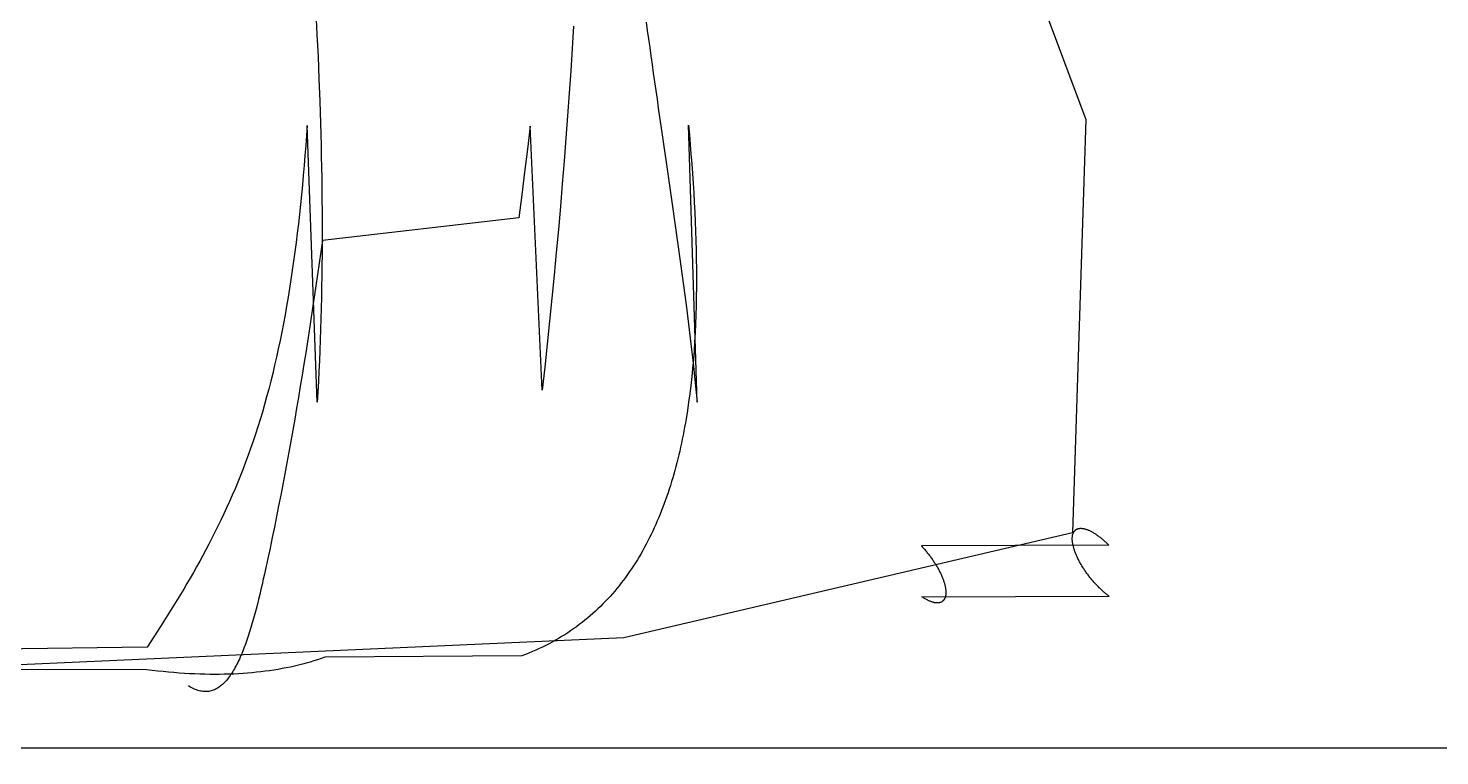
# Model space of a CAD drawing. Extents: x -74236 to 286982, y -14633 to 132816.
# Drawn here: x 118852 to 119143.9, y 114507.8 to 114658.1 of the extents above; entities that cross this region are included whole.
import ezdxf

# ---------------------------------------------------------------- set-up
doc = ezdxf.new("R2010")
doc.units = 0
doc.header["$LTSCALE"] = 10
doc.header["$MEASUREMENT"] = 0
doc.layers.add('1活动家具', color=4, linetype='Continuous')

# ---------------------------------------------------------------- blocks, each defined once
blk = doc.blocks.new('fdgfsz')
at = {"layer": '1活动家具', "color": 8}
for p, q in [((143424.55, 98761.84), (143487.88, 98592.3)), ((143328.67, 98614.45), (143328.91, 98609.87)), ((143381.95, 98611.6), (143381.81, 98609.31)), ((143328.91, 98609.87), (143329.13, 98605.29)), ((143381.81, 98609.31), (143381.67, 98607.01)), ((143381.67, 98607.01), (143381.37, 98602.39)), ((143329.13, 98605.29), (143329.32, 98600.7)), ((143329.32, 98600.7), (143329.49, 98596.12)), ((143381.37, 98602.39), (143381.05, 98597.75)), ((143381.05, 98597.75), (143380.72, 98593.09)), ((143329.49, 98596.12), (143329.57, 98593.84)), ((143326.87, 98591.1), (143326.73, 98589.01)), ((143328.98, 98533.93), (143326.87, 98591.1)), ((143329.57, 98593.84), (143329.64, 98591.55)), ((143329.64, 98591.55), (143329.7, 98589.27)), ((143380.72, 98593.09), (143380.37, 98588.42)), ((143487.88, 98592.3), (143485.13, 98507)), ((143326.73, 98589.01), (143326.58, 98586.93)), ((143329.7, 98589.27), (143329.76, 98586.99)), ((143372.98, 98590.92), (143372.42, 98586.18)), ((143375.5, 98536.39), (143372.98, 98590.92)), ((143380.37, 98588.42), (143380.01, 98583.73)), ((143326.58, 98586.93), (143326.43, 98584.87)), ((143329.76, 98586.99), (143329.81, 98584.71)), ((143372.42, 98586.18), (143371.84, 98581.45)), ((143326.26, 98582.81), (143326.09, 98580.77)), ((143326.43, 98584.87), (143326.26, 98582.81)), ((143329.81, 98584.71), (143329.85, 98582.43)), ((143329.85, 98582.43), (143329.89, 98580.16)), ((143380.01, 98583.73), (143379.63, 98579.03)), ((143326.09, 98580.77), (143325.9, 98578.74)), ((143329.89, 98580.16), (143329.92, 98577.9)), ((143371.84, 98581.45), (143371.24, 98576.73)), ((143325.71, 98576.73), (143325.5, 98574.73)), ((143325.9, 98578.74), (143325.71, 98576.73)), ((143329.92, 98577.9), (143329.95, 98575.63)), ((143371.24, 98576.73), (143370.63, 98572.02)), ((143379.63, 98579.03), (143379.23, 98574.31)), ((143325.5, 98574.73), (143325.29, 98572.74)), ((143329.95, 98575.63), (143329.96, 98573.38)), ((143379.23, 98574.31), (143378.83, 98569.59)), ((143325.07, 98570.77), (143324.84, 98568.82)), ((143325.29, 98572.74), (143325.07, 98570.77)), ((143329.96, 98573.38), (143329.97, 98571.12)), ((143329.97, 98571.12), (143329.97, 98568.88)), ((143370.63, 98572.02), (143330.03, 98567.32)), ((143324.84, 98568.82), (143324.6, 98566.88)), ((143329.97, 98568.88), (143329.97, 98566.63)), ((143378.83, 98569.59), (143378.4, 98564.86)), ((143324.35, 98564.95), (143324.09, 98563.04)), ((143324.6, 98566.88), (143324.35, 98564.95)), ((143330.03, 98567.32), (143329.38, 98562.64)), ((143329.97, 98566.63), (143329.96, 98564.4)), ((143378.4, 98564.86), (143377.96, 98560.12)), ((143324.09, 98563.04), (143323.82, 98561.15)), ((143329.38, 98562.64), (143328.71, 98557.97)), ((143329.94, 98562.17), (143329.91, 98559.95)), ((143329.96, 98564.4), (143329.94, 98562.17)), ((143323.53, 98559.28), (143323.24, 98557.42)), ((143323.82, 98561.15), (143323.53, 98559.28)), ((143329.91, 98559.95), (143329.88, 98557.73)), ((143377.96, 98560.12), (143377.5, 98555.38)), ((143323.24, 98557.42), (143322.94, 98555.58)), ((143328.71, 98557.97), (143328.02, 98553.32)), ((143329.88, 98557.73), (143329.84, 98555.52)), ((143322.63, 98553.76), (143322.31, 98551.95)), ((143322.94, 98555.58), (143322.63, 98553.76)), ((143328.02, 98553.32), (143327.67, 98551)), ((143329.79, 98553.32), (143329.73, 98551.13)), ((143329.84, 98555.52), (143329.79, 98553.32)), ((143377.5, 98555.38), (143377.02, 98550.63)), ((143322.31, 98551.95), (143321.98, 98550.17)), ((143327.67, 98551), (143327.32, 98548.68)), ((143329.73, 98551.13), (143329.67, 98548.95)), ((143377.02, 98550.63), (143376.53, 98545.88)), ((143321.64, 98548.4), (143321.29, 98546.65)), ((143321.98, 98550.17), (143321.64, 98548.4)), ((143327.32, 98548.68), (143326.96, 98546.37)), ((143329.67, 98548.95), (143329.59, 98546.77)), ((143320.92, 98544.92), (143320.55, 98543.22)), ((143321.29, 98546.65), (143320.92, 98544.92)), ((143326.96, 98546.37), (143326.6, 98544.07)), ((143329.51, 98544.61), (143329.42, 98542.45)), ((143329.59, 98546.77), (143329.51, 98544.61)), ((143376.53, 98545.88), (143376.02, 98541.14)), ((143320.16, 98541.53), (143319.77, 98539.86)), ((143320.55, 98543.22), (143320.16, 98541.53)), ((143326.23, 98541.77), (143325.85, 98539.48)), ((143326.6, 98544.07), (143326.23, 98541.77)), ((143329.42, 98542.45), (143329.32, 98540.31)), ((143319.77, 98539.86), (143319.36, 98538.22)), ((143325.85, 98539.48), (143325.47, 98537.19)), ((143329.32, 98540.31), (143329.22, 98538.17)), ((143376.02, 98541.14), (143375.5, 98536.39)), ((143318.94, 98536.59), (143318.51, 98534.99)), ((143319.36, 98538.22), (143318.94, 98536.59)), ((143325.47, 98537.19), (143325.09, 98534.91)), ((143329.1, 98536.05), (143328.98, 98533.93)), ((143329.22, 98538.17), (143329.1, 98536.05)), ((143318.07, 98533.41), (143317.62, 98531.85)), ((143318.51, 98534.99), (143318.07, 98533.41)), ((143325.09, 98534.91), (143324.7, 98532.64)), ((143317.16, 98530.31), (143316.68, 98528.8)), ((143317.62, 98531.85), (143317.16, 98530.31)), ((143324.31, 98530.37), (143323.91, 98528.11)), ((143324.7, 98532.64), (143324.31, 98530.37)), ((143316.2, 98527.3), (143315.71, 98525.83)), ((143316.68, 98528.8), (143316.2, 98527.3)), ((143323.91, 98528.11), (143323.51, 98525.86)), ((143315.2, 98524.37), (143314.69, 98522.94)), ((143315.71, 98525.83), (143315.2, 98524.37)), ((143323.51, 98525.86), (143323.1, 98523.61)), ((143314.16, 98521.52), (143313.63, 98520.12)), ((143314.69, 98522.94), (143314.16, 98521.52)), ((143322.69, 98521.37), (143322.27, 98519.14)), ((143323.1, 98523.61), (143322.69, 98521.37)), ((143313.09, 98518.74), (143312.53, 98517.38)), ((143313.63, 98520.12), (143313.09, 98518.74)), ((143322.27, 98519.14), (143321.85, 98516.92)), ((143311.97, 98516.04), (143311.41, 98514.71)), ((143312.53, 98517.38), (143311.97, 98516.04)), ((143321.85, 98516.92), (143321.42, 98514.7)), ((143310.83, 98513.39), (143310.24, 98512.1)), ((143311.41, 98514.71), (143310.83, 98513.39)), ((143320.99, 98512.5), (143320.55, 98510.3)), ((143321.42, 98514.7), (143320.99, 98512.5)), ((143309.05, 98509.55), (143308.45, 98508.29)), ((143309.65, 98510.81), (143309.05, 98509.55)), ((143310.24, 98512.1), (143309.65, 98510.81)), ((143320.55, 98510.3), (143320.11, 98508.11)), ((143307.83, 98507.05), (143307.21, 98505.83)), ((143308.45, 98508.29), (143307.83, 98507.05)), ((143320.11, 98508.11), (143319.66, 98505.93)), ((143392.35, 98485.28), (143485.13, 98507)), ((143485.13, 98506.39), (143485.15, 98506.48)), ((143485.15, 98506.48), (143485.18, 98506.58)), ((143485.18, 98506.58), (143485.21, 98506.67)), ((143485.21, 98506.67), (143485.24, 98506.76)), ((143485.24, 98506.76), (143485.27, 98506.85)), ((143485.27, 98506.85), (143485.31, 98506.93)), ((143485.31, 98506.93), (143485.34, 98507.01)), ((143485.34, 98507.01), (143485.39, 98507.09)), ((143485.39, 98507.09), (143485.43, 98507.16)), ((143485.43, 98507.16), (143485.48, 98507.23)), ((143485.48, 98507.23), (143485.53, 98507.29)), ((143485.53, 98507.29), (143485.59, 98507.35)), ((143485.59, 98507.35), (143485.64, 98507.41)), ((143485.64, 98507.41), (143485.7, 98507.47)), ((143485.7, 98507.47), (143485.77, 98507.52)), ((143485.77, 98507.52), (143485.83, 98507.57)), ((143485.83, 98507.57), (143485.9, 98507.61)), ((143485.9, 98507.61), (143485.97, 98507.65)), ((143485.97, 98507.65), (143486.05, 98507.69)), ((143486.05, 98507.69), (143486.12, 98507.72)), ((143486.12, 98507.72), (143486.2, 98507.75)), ((143486.2, 98507.75), (143486.28, 98507.78)), ((143486.28, 98507.78), (143486.37, 98507.8)), ((143486.37, 98507.8), (143486.45, 98507.81)), ((143486.45, 98507.81), (143486.54, 98507.83)), ((143486.54, 98507.83), (143486.63, 98507.84)), ((143486.63, 98507.84), (143486.73, 98507.85)), ((143486.73, 98507.85), (143486.82, 98507.85)), ((143486.82, 98507.85), (143486.92, 98507.85)), ((143486.92, 98507.85), (143487.02, 98507.84)), ((143487.02, 98507.84), (143487.13, 98507.83)), ((143487.13, 98507.83), (143487.23, 98507.82)), ((143487.23, 98507.82), (143487.34, 98507.8)), ((143487.34, 98507.8), (143487.45, 98507.78)), ((143487.45, 98507.78), (143487.56, 98507.76)), ((143487.56, 98507.76), (143487.67, 98507.73)), ((143487.67, 98507.73), (143487.79, 98507.7)), ((143487.79, 98507.7), (143487.9, 98507.67)), ((143487.9, 98507.67), (143488.02, 98507.63)), ((143488.02, 98507.63), (143488.14, 98507.59)), ((143488.14, 98507.59), (143488.27, 98507.54)), ((143488.27, 98507.54), (143488.39, 98507.49)), ((143488.39, 98507.49), (143488.51, 98507.44)), ((143488.51, 98507.44), (143488.64, 98507.38)), ((143488.64, 98507.38), (143488.77, 98507.32)), ((143488.77, 98507.32), (143488.9, 98507.26)), ((143488.9, 98507.26), (143489.03, 98507.19)), ((143489.03, 98507.19), (143489.16, 98507.12)), ((143489.16, 98507.12), (143489.29, 98507.04)), ((143489.29, 98507.04), (143489.42, 98506.96)), ((143489.42, 98506.96), (143489.56, 98506.88)), ((143489.56, 98506.88), (143489.7, 98506.8)), ((143489.7, 98506.8), (143489.83, 98506.71)), ((143489.83, 98506.71), (143489.97, 98506.62)), ((143489.97, 98506.62), (143490.11, 98506.53)), ((143490.11, 98506.53), (143490.25, 98506.43)), ((143490.25, 98506.43), (143490.38, 98506.33)), ((143306.58, 98504.61), (143305.95, 98503.41)), ((143307.21, 98505.83), (143306.58, 98504.61)), ((143319.21, 98503.75), (143318.75, 98501.59)), ((143319.66, 98505.93), (143319.21, 98503.75)), ((143492.64, 98504.34), (143453.89, 98504.2)), ((143453.89, 98504.2), (143454.03, 98504.05)), ((143454.03, 98504.05), (143454.17, 98503.9)), ((143454.17, 98503.9), (143454.3, 98503.75)), ((143454.3, 98503.75), (143454.44, 98503.6)), ((143454.44, 98503.6), (143454.58, 98503.45)), ((143485.07, 98505.85), (143485.08, 98505.96)), ((143485.07, 98505.73), (143485.07, 98505.85)), ((143485.07, 98505.61), (143485.07, 98505.73)), ((143485.08, 98505.49), (143485.07, 98505.61)), ((143485.08, 98505.96), (143485.09, 98506.07)), ((143485.08, 98505.37), (143485.08, 98505.49)), ((143485.09, 98505.24), (143485.08, 98505.37)), ((143485.09, 98506.07), (143485.1, 98506.18)), ((143485.11, 98505.11), (143485.09, 98505.24)), ((143485.1, 98506.18), (143485.12, 98506.28)), ((143485.12, 98504.98), (143485.11, 98505.11)), ((143485.12, 98506.28), (143485.13, 98506.39)), ((143485.14, 98504.84), (143485.12, 98504.98)), ((143485.17, 98504.71), (143485.14, 98504.84)), ((143485.19, 98504.57), (143485.17, 98504.71)), ((143485.22, 98504.43), (143485.19, 98504.57)), ((143485.25, 98504.28), (143485.22, 98504.43)), ((143485.29, 98504.14), (143485.25, 98504.28)), ((143485.33, 98503.99), (143485.29, 98504.14)), ((143485.37, 98503.84), (143485.33, 98503.99)), ((143485.41, 98503.69), (143485.37, 98503.84)), ((143485.46, 98503.54), (143485.41, 98503.69)), ((143485.51, 98503.38), (143485.46, 98503.54)), ((143490.38, 98506.33), (143490.52, 98506.22)), ((143490.52, 98506.22), (143490.66, 98506.12)), ((143490.66, 98506.12), (143490.81, 98506.01)), ((143490.81, 98506.01), (143490.95, 98505.9)), ((143490.95, 98505.9), (143491.09, 98505.78)), ((143491.09, 98505.78), (143491.23, 98505.66)), ((143491.23, 98505.66), (143491.37, 98505.54)), ((143491.37, 98505.54), (143491.51, 98505.42)), ((143491.51, 98505.42), (143491.65, 98505.29)), ((143491.65, 98505.29), (143491.79, 98505.16)), ((143491.79, 98505.16), (143491.94, 98505.03)), ((143491.94, 98505.03), (143492.08, 98504.9)), ((143492.08, 98504.9), (143492.22, 98504.76)), ((143492.22, 98504.76), (143492.36, 98504.63)), ((143492.36, 98504.63), (143492.5, 98504.49)), ((143492.5, 98504.49), (143492.64, 98504.34)), ((143304.67, 98501.04), (143304.02, 98499.87)), ((143305.31, 98502.22), (143304.67, 98501.04)), ((143305.95, 98503.41), (143305.31, 98502.22)), ((143318.75, 98501.59), (143318.29, 98499.44)), ((143454.58, 98503.45), (143454.71, 98503.29)), ((143454.71, 98503.29), (143454.84, 98503.14)), ((143454.84, 98503.14), (143454.97, 98502.98)), ((143454.97, 98502.98), (143455.1, 98502.82)), ((143455.1, 98502.82), (143455.23, 98502.66)), ((143455.23, 98502.66), (143455.36, 98502.49)), ((143455.36, 98502.49), (143455.49, 98502.33)), ((143455.49, 98502.33), (143455.61, 98502.17)), ((143455.61, 98502.17), (143455.74, 98502)), ((143455.74, 98502), (143455.86, 98501.83)), ((143455.86, 98501.83), (143455.98, 98501.67)), ((143455.98, 98501.67), (143456.1, 98501.5)), ((143456.1, 98501.5), (143456.21, 98501.33)), ((143456.21, 98501.33), (143456.33, 98501.16)), ((143456.33, 98501.16), (143456.44, 98500.99)), ((143456.44, 98500.99), (143456.55, 98500.82)), ((143456.55, 98500.82), (143456.66, 98500.65)), ((143456.66, 98500.65), (143456.77, 98500.48)), ((143485.56, 98503.23), (143485.51, 98503.38)), ((143485.62, 98503.07), (143485.56, 98503.23)), ((143485.68, 98502.91), (143485.62, 98503.07)), ((143485.74, 98502.75), (143485.68, 98502.91)), ((143485.8, 98502.59), (143485.74, 98502.75)), ((143485.87, 98502.43), (143485.8, 98502.59)), ((143485.94, 98502.26), (143485.87, 98502.43)), ((143486.01, 98502.1), (143485.94, 98502.26)), ((143486.09, 98501.93), (143486.01, 98502.1)), ((143486.17, 98501.76), (143486.09, 98501.93)), ((143486.25, 98501.6), (143486.17, 98501.76)), ((143486.33, 98501.43), (143486.25, 98501.6)), ((143486.42, 98501.26), (143486.33, 98501.43)), ((143486.5, 98501.09), (143486.42, 98501.26)), ((143486.59, 98500.92), (143486.5, 98501.09)), ((143486.69, 98500.75), (143486.59, 98500.92)), ((143486.78, 98500.58), (143486.69, 98500.75)), ((143486.88, 98500.41), (143486.78, 98500.58)), ((143303.36, 98498.71), (143302.7, 98497.57)), ((143304.02, 98499.87), (143303.36, 98498.71)), ((143318.05, 98498.38), (143317.82, 98497.32)), ((143318.29, 98499.44), (143318.05, 98498.38)), ((143456.77, 98500.48), (143456.87, 98500.31)), ((143456.87, 98500.31), (143456.98, 98500.14)), ((143456.98, 98500.14), (143457.08, 98499.97)), ((143457.08, 98499.97), (143457.18, 98499.8)), ((143457.18, 98499.8), (143457.27, 98499.63)), ((143457.27, 98499.63), (143457.37, 98499.46)), ((143457.37, 98499.46), (143457.46, 98499.29)), ((143457.46, 98499.29), (143457.55, 98499.12)), ((143457.55, 98499.12), (143457.64, 98498.95)), ((143457.64, 98498.95), (143457.72, 98498.78)), ((143457.72, 98498.78), (143457.8, 98498.61)), ((143457.8, 98498.61), (143457.88, 98498.44)), ((143457.88, 98498.44), (143457.96, 98498.28)), ((143457.96, 98498.28), (143458.03, 98498.11)), ((143458.03, 98498.11), (143458.1, 98497.95)), ((143458.1, 98497.95), (143458.17, 98497.78)), ((143458.17, 98497.78), (143458.24, 98497.62)), ((143486.98, 98500.24), (143486.88, 98500.41)), ((143487.08, 98500.07), (143486.98, 98500.24)), ((143487.19, 98499.89), (143487.08, 98500.07)), ((143487.29, 98499.72), (143487.19, 98499.89)), ((143487.4, 98499.55), (143487.29, 98499.72)), ((143487.51, 98499.38), (143487.4, 98499.55)), ((143487.62, 98499.21), (143487.51, 98499.38)), ((143487.74, 98499.04), (143487.62, 98499.21)), ((143487.85, 98498.87), (143487.74, 98499.04)), ((143487.97, 98498.71), (143487.85, 98498.87)), ((143488.09, 98498.54), (143487.97, 98498.71)), ((143488.21, 98498.37), (143488.09, 98498.54)), ((143488.33, 98498.21), (143488.21, 98498.37)), ((143488.46, 98498.04), (143488.33, 98498.21)), ((143488.58, 98497.88), (143488.46, 98498.04)), ((143488.71, 98497.71), (143488.58, 98497.88)), ((143488.84, 98497.55), (143488.71, 98497.71)), ((143301.37, 98495.3), (143300.7, 98494.17)), ((143302.04, 98496.43), (143301.37, 98495.3)), ((143302.7, 98497.57), (143302.04, 98496.43)), ((143317.33, 98495.23), (143317.09, 98494.19)), ((143317.58, 98496.27), (143317.33, 98495.23)), ((143317.82, 98497.32), (143317.58, 98496.27)), ((143458.24, 98497.62), (143458.3, 98497.46)), ((143458.3, 98497.46), (143458.36, 98497.3)), ((143458.36, 98497.3), (143458.42, 98497.14)), ((143458.42, 98497.14), (143458.47, 98496.98)), ((143458.47, 98496.98), (143458.52, 98496.83)), ((143458.52, 98496.83), (143458.57, 98496.68)), ((143458.57, 98496.68), (143458.62, 98496.52)), ((143458.62, 98496.52), (143458.66, 98496.37)), ((143458.66, 98496.37), (143458.7, 98496.23)), ((143458.7, 98496.23), (143458.74, 98496.08)), ((143458.74, 98496.08), (143458.77, 98495.94)), ((143458.77, 98495.94), (143458.8, 98495.79)), ((143458.8, 98495.79), (143458.83, 98495.65)), ((143458.83, 98495.65), (143458.85, 98495.52)), ((143458.85, 98495.52), (143458.87, 98495.38)), ((143458.87, 98495.38), (143458.89, 98495.25)), ((143458.89, 98495.25), (143458.91, 98495.12)), ((143458.91, 98495.12), (143458.92, 98494.99)), ((143458.92, 98494.99), (143458.93, 98494.86)), ((143458.93, 98494.86), (143458.93, 98494.74)), ((143458.93, 98494.74), (143458.94, 98494.62)), ((143488.97, 98497.39), (143488.84, 98497.55)), ((143489.1, 98497.23), (143488.97, 98497.39)), ((143489.23, 98497.07), (143489.1, 98497.23)), ((143489.37, 98496.92), (143489.23, 98497.07)), ((143489.5, 98496.76), (143489.37, 98496.92)), ((143489.64, 98496.61), (143489.5, 98496.76)), ((143489.77, 98496.46), (143489.64, 98496.61)), ((143489.91, 98496.31), (143489.77, 98496.46)), ((143490.05, 98496.16), (143489.91, 98496.31)), ((143490.19, 98496.02), (143490.05, 98496.16)), ((143490.32, 98495.87), (143490.19, 98496.02)), ((143490.46, 98495.73), (143490.32, 98495.87)), ((143490.6, 98495.59), (143490.46, 98495.73)), ((143490.74, 98495.46), (143490.6, 98495.59)), ((143490.89, 98495.32), (143490.74, 98495.46)), ((143491.03, 98495.19), (143490.89, 98495.32)), ((143491.17, 98495.06), (143491.03, 98495.19)), ((143491.31, 98494.93), (143491.17, 98495.06)), ((143491.45, 98494.81), (143491.31, 98494.93)), ((143491.59, 98494.69), (143491.45, 98494.81)), ((143299.34, 98491.95), (143298.65, 98490.85)), ((143300.02, 98493.06), (143299.34, 98491.95)), ((143300.7, 98494.17), (143300.02, 98493.06)), ((143316.59, 98492.17), (143316.33, 98491.18)), ((143316.84, 98493.18), (143316.59, 98492.17)), ((143317.09, 98494.19), (143316.84, 98493.18)), ((143453.97, 98493.72), (143492.72, 98493.81)), ((143454.11, 98493.62), (143453.97, 98493.72)), ((143454.25, 98493.53), (143454.11, 98493.62)), ((143454.38, 98493.45), (143454.25, 98493.53)), ((143454.52, 98493.37), (143454.38, 98493.45)), ((143454.65, 98493.29), (143454.52, 98493.37)), ((143454.78, 98493.21), (143454.65, 98493.29)), ((143454.92, 98493.14), (143454.78, 98493.21)), ((143455.05, 98493.07), (143454.92, 98493.14)), ((143455.18, 98493), (143455.05, 98493.07)), ((143455.31, 98492.94), (143455.18, 98493)), ((143455.43, 98492.88), (143455.31, 98492.94)), ((143455.56, 98492.83), (143455.43, 98492.88)), ((143455.68, 98492.77), (143455.56, 98492.83)), ((143455.8, 98492.73), (143455.68, 98492.77)), ((143455.93, 98492.68), (143455.8, 98492.73)), ((143456.04, 98492.64), (143455.93, 98492.68)), ((143456.16, 98492.6), (143456.04, 98492.64)), ((143456.28, 98492.57), (143456.16, 98492.6)), ((143456.39, 98492.54), (143456.28, 98492.57)), ((143456.5, 98492.52), (143456.39, 98492.54)), ((143456.61, 98492.49), (143456.5, 98492.52)), ((143456.72, 98492.48), (143456.61, 98492.49)), ((143456.83, 98492.46), (143456.72, 98492.48)), ((143456.93, 98492.45), (143456.83, 98492.46)), ((143457.04, 98492.44), (143456.93, 98492.45)), ((143457.13, 98492.44), (143457.04, 98492.44)), ((143457.23, 98492.44), (143457.13, 98492.44)), ((143457.33, 98492.45), (143457.23, 98492.44)), ((143457.42, 98492.46), (143457.33, 98492.45)), ((143457.51, 98492.47), (143457.42, 98492.46)), ((143457.6, 98492.48), (143457.51, 98492.47)), ((143457.68, 98492.5), (143457.6, 98492.48)), ((143457.77, 98492.53), (143457.68, 98492.5)), ((143457.85, 98492.55), (143457.77, 98492.53)), ((143457.93, 98492.58), (143457.85, 98492.55)), ((143458, 98492.62), (143457.93, 98492.58)), ((143458.07, 98492.66), (143458, 98492.62)), ((143458.14, 98492.7), (143458.07, 98492.66)), ((143458.21, 98492.75), (143458.14, 98492.7)), ((143458.27, 98492.8), (143458.21, 98492.75)), ((143458.34, 98492.85), (143458.27, 98492.8)), ((143458.39, 98492.91), (143458.34, 98492.85)), ((143458.45, 98492.97), (143458.39, 98492.91)), ((143458.5, 98493.03), (143458.45, 98492.97)), ((143458.55, 98493.1), (143458.5, 98493.03)), ((143458.6, 98493.17), (143458.55, 98493.1)), ((143458.64, 98493.24), (143458.6, 98493.17)), ((143458.68, 98493.32), (143458.64, 98493.24)), ((143458.72, 98493.4), (143458.68, 98493.32)), ((143458.76, 98493.48), (143458.72, 98493.4)), ((143458.79, 98493.57), (143458.76, 98493.48)), ((143458.82, 98493.66), (143458.79, 98493.57)), ((143458.84, 98493.76), (143458.82, 98493.66)), ((143458.87, 98493.85), (143458.84, 98493.76)), ((143458.89, 98493.95), (143458.87, 98493.85)), ((143458.9, 98494.06), (143458.89, 98493.95)), ((143458.91, 98494.16), (143458.9, 98494.06)), ((143458.92, 98494.27), (143458.91, 98494.16)), ((143458.93, 98494.39), (143458.92, 98494.27)), ((143458.94, 98494.5), (143458.93, 98494.39)), ((143458.94, 98494.62), (143458.94, 98494.5)), ((143491.73, 98494.57), (143491.59, 98494.69)), ((143491.87, 98494.45), (143491.73, 98494.57)), ((143492.02, 98494.34), (143491.87, 98494.45)), ((143492.16, 98494.23), (143492.02, 98494.34)), ((143492.3, 98494.12), (143492.16, 98494.23)), ((143492.44, 98494.01), (143492.3, 98494.12)), ((143492.58, 98493.91), (143492.44, 98494.01)), ((143492.72, 98493.81), (143492.58, 98493.91)), ((143297.96, 98489.76), (143296.58, 98487.58)), ((143298.65, 98490.85), (143297.96, 98489.76)), ((143315.81, 98489.24), (143315.54, 98488.3)), ((143316.07, 98490.2), (143315.81, 98489.24)), ((143316.33, 98491.18), (143316.07, 98490.2)), ((143296.58, 98487.58), (143295.19, 98485.43)), ((143314.99, 98486.48), (143314.7, 98485.6)), ((143315.26, 98487.38), (143314.99, 98486.48)), ((143315.54, 98488.3), (143315.26, 98487.38)), ((142843, 98460.86), (143392.35, 98485.28)), ((143293.79, 98483.3), (143142.38, 98481.17)), ((143295.19, 98485.43), (143293.79, 98483.3)), ((143313.81, 98483.1), (143313.66, 98482.7)), ((143314.11, 98483.91), (143313.81, 98483.1)), ((143314.41, 98484.74), (143314.11, 98483.91)), ((143314.7, 98485.6), (143314.41, 98484.74)), ((143312.7, 98480.49), (143312.54, 98480.14)), ((143312.87, 98480.84), (143312.7, 98480.49)), ((143313.03, 98481.2), (143312.87, 98480.84)), ((143313.19, 98481.56), (143313.03, 98481.2)), ((143313.35, 98481.94), (143313.19, 98481.56)), ((143313.5, 98482.32), (143313.35, 98481.94)), ((143313.66, 98482.7), (143313.5, 98482.32)), ((143310.96, 98477.42), (143310.77, 98477.16)), ((143311.14, 98477.69), (143310.96, 98477.42)), ((143311.32, 98477.96), (143311.14, 98477.69)), ((143311.5, 98478.25), (143311.32, 98477.96)), ((143311.68, 98478.54), (143311.5, 98478.25)), ((143311.85, 98478.85), (143311.68, 98478.54)), ((143312.03, 98479.16), (143311.85, 98478.85)), ((143312.2, 98479.48), (143312.03, 98479.16)), ((143312.37, 98479.81), (143312.2, 98479.48)), ((143312.54, 98480.14), (143312.37, 98479.81)), ((143302.65, 98475.11), (143302.36, 98475.28)), ((143302.93, 98474.95), (143302.65, 98475.11)), ((143303.21, 98474.8), (143302.93, 98474.95)), ((143303.49, 98474.67), (143303.21, 98474.8)), ((143303.76, 98474.55), (143303.49, 98474.67)), ((143304.03, 98474.45), (143303.76, 98474.55)), ((143304.29, 98474.36), (143304.03, 98474.45)), ((143304.56, 98474.29), (143304.29, 98474.36)), ((143307.25, 98474.33), (143307.02, 98474.26)), ((143307.48, 98474.41), (143307.25, 98474.33)), ((143307.7, 98474.5), (143307.48, 98474.41)), ((143307.92, 98474.6), (143307.7, 98474.5)), ((143308.14, 98474.71), (143307.92, 98474.6)), ((143308.36, 98474.84), (143308.14, 98474.71)), ((143308.57, 98474.97), (143308.36, 98474.84)), ((143308.79, 98475.12), (143308.57, 98474.97)), ((143309, 98475.28), (143308.79, 98475.12)), ((143309.2, 98475.45), (143309, 98475.28)), ((143309.41, 98475.62), (143309.2, 98475.45)), ((143309.61, 98475.81), (143309.41, 98475.62)), ((143309.81, 98476.01), (143309.61, 98475.81)), ((143310.01, 98476.22), (143309.81, 98476.01)), ((143310.2, 98476.44), (143310.01, 98476.22)), ((143310.39, 98476.67), (143310.2, 98476.44)), ((143310.58, 98476.91), (143310.39, 98476.67)), ((143310.77, 98477.16), (143310.58, 98476.91)), ((143304.82, 98474.23), (143304.56, 98474.29)), ((143305.07, 98474.18), (143304.82, 98474.23)), ((143305.33, 98474.14), (143305.07, 98474.18)), ((143305.58, 98474.12), (143305.33, 98474.14)), ((143305.82, 98474.11), (143305.58, 98474.12)), ((143306.07, 98474.12), (143305.82, 98474.11)), ((143306.31, 98474.14), (143306.07, 98474.12)), ((143306.55, 98474.17), (143306.31, 98474.14)), ((143306.79, 98474.21), (143306.55, 98474.17)), ((143307.02, 98474.26), (143306.79, 98474.21)), ((144440.62, 98462.46), (142640.96, 98462.46))]:
    blk.add_line(p, q, dxfattribs=at)
at = {"layer": '1活动家具', "color": 8, "extrusion": (0, 0, -1)}
for p, q in [((143396.96, 98612.44), (143397.21, 98610.71)), ((143397.21, 98610.71), (143397.45, 98608.97)), ((143397.45, 98608.97), (143397.7, 98607.21)), ((143397.7, 98607.21), (143397.95, 98605.45)), ((143397.95, 98605.45), (143398.2, 98603.68)), ((143398.2, 98603.68), (143398.45, 98601.9)), ((143398.45, 98601.9), (143398.71, 98600.1)), ((143398.71, 98600.1), (143398.96, 98598.3)), ((143398.96, 98598.3), (143399.22, 98596.48)), ((143399.22, 98596.48), (143399.48, 98594.65)), ((143399.48, 98594.65), (143399.75, 98592.82)), ((143399.75, 98592.82), (143400.01, 98590.97)), ((143405.72, 98591.15), (143405.9, 98589.13)), ((143407.51, 98533.89), (143405.72, 98591.15)), ((143400.01, 98590.97), (143400.28, 98589.11)), ((143400.28, 98589.11), (143400.55, 98587.24)), ((143405.9, 98589.13), (143406.08, 98587.13)), ((143400.55, 98587.24), (143400.82, 98585.35)), ((143400.82, 98585.35), (143401.1, 98583.46)), ((143406.08, 98587.13), (143406.24, 98585.12)), ((143401.1, 98583.46), (143401.38, 98581.55)), ((143406.24, 98585.12), (143406.4, 98583.12)), ((143406.4, 98583.12), (143406.55, 98581.12)), ((143401.38, 98581.55), (143401.65, 98579.64)), ((143401.65, 98579.64), (143401.93, 98577.71)), ((143406.55, 98581.12), (143406.68, 98579.12)), ((143401.93, 98577.71), (143402.21, 98575.78)), ((143406.68, 98579.12), (143406.8, 98577.13)), ((143406.8, 98577.13), (143406.92, 98575.15)), ((143402.21, 98575.78), (143402.49, 98573.84)), ((143402.49, 98573.84), (143402.77, 98571.89)), ((143406.92, 98575.15), (143407.02, 98573.17)), ((143402.77, 98571.89), (143403.05, 98569.93)), ((143407.02, 98573.17), (143407.11, 98571.2)), ((143407.11, 98571.2), (143407.18, 98569.23)), ((143403.05, 98569.93), (143403.33, 98567.96)), ((143403.33, 98567.96), (143403.6, 98565.99)), ((143407.18, 98569.23), (143407.25, 98567.28)), ((143403.6, 98565.99), (143404.15, 98562.02)), ((143407.25, 98567.28), (143407.3, 98565.33)), ((143407.3, 98565.33), (143407.33, 98563.39)), ((143404.15, 98562.02), (143404.69, 98558.03)), ((143407.33, 98563.39), (143407.36, 98561.46)), ((143407.36, 98561.46), (143407.37, 98559.53)), ((143407.37, 98559.53), (143407.36, 98557.62)), ((143404.69, 98558.03), (143405.21, 98554.03)), ((143407.36, 98557.62), (143407.34, 98555.72)), ((143405.21, 98554.03), (143405.71, 98550.01)), ((143407.3, 98553.83), (143407.25, 98551.95)), ((143407.34, 98555.72), (143407.3, 98553.83)), ((143407.25, 98551.95), (143407.18, 98550.08)), ((143405.71, 98550.01), (143406.2, 98545.99)), ((143407.09, 98548.22), (143406.99, 98546.38)), ((143407.18, 98550.08), (143407.09, 98548.22)), ((143406.2, 98545.99), (143406.66, 98541.95)), ((143406.87, 98544.55), (143406.73, 98542.74)), ((143406.99, 98546.38), (143406.87, 98544.55)), ((143406.73, 98542.74), (143406.57, 98540.93)), ((143406.66, 98541.95), (143407.1, 98537.92)), ((143406.4, 98539.15), (143406.2, 98537.38)), ((143406.57, 98540.93), (143406.4, 98539.15)), ((143405.99, 98535.62), (143405.75, 98533.88)), ((143406.2, 98537.38), (143405.99, 98535.62)), ((143407.1, 98537.92), (143407.31, 98535.9)), ((143407.31, 98535.9), (143407.51, 98533.89)), ((143405.75, 98533.88), (143405.5, 98532.16)), ((143405.22, 98530.45), (143405.08, 98529.61)), ((143405.5, 98532.16), (143405.22, 98530.45)), ((143404.61, 98527.1), (143404.44, 98526.27)), ((143404.77, 98527.93), (143404.61, 98527.1)), ((143404.93, 98528.77), (143404.77, 98527.93)), ((143405.08, 98529.61), (143404.93, 98528.77)), ((143404.09, 98524.63), (143403.91, 98523.82)), ((143404.27, 98525.45), (143404.09, 98524.63)), ((143404.44, 98526.27), (143404.27, 98525.45)), ((143403.32, 98521.41), (143403.11, 98520.61)), ((143403.52, 98522.2), (143403.32, 98521.41)), ((143403.72, 98523.01), (143403.52, 98522.2)), ((143403.91, 98523.82), (143403.72, 98523.01)), ((143402.46, 98518.27), (143402.23, 98517.49)), ((143402.68, 98519.04), (143402.46, 98518.27)), ((143402.9, 98519.83), (143402.68, 98519.04)), ((143403.11, 98520.61), (143402.9, 98519.83)), ((143401.5, 98515.21), (143401.25, 98514.46)), ((143401.75, 98515.97), (143401.5, 98515.21)), ((143401.99, 98516.73), (143401.75, 98515.97)), ((143402.23, 98517.49), (143401.99, 98516.73)), ((143400.44, 98512.25), (143400.16, 98511.52)), ((143400.72, 98512.98), (143400.44, 98512.25)), ((143400.98, 98513.72), (143400.72, 98512.98)), ((143401.25, 98514.46), (143400.98, 98513.72)), ((143399.28, 98509.38), (143398.98, 98508.67)), ((143399.58, 98510.08), (143399.28, 98509.38)), ((143399.88, 98510.8), (143399.58, 98510.08)), ((143400.16, 98511.52), (143399.88, 98510.8)), ((143398.02, 98506.6), (143397.68, 98505.92)), ((143398.34, 98507.29), (143398.02, 98506.6)), ((143398.66, 98507.98), (143398.34, 98507.29)), ((143398.98, 98508.67), (143398.66, 98507.98)), ((143396.64, 98503.93), (143396.28, 98503.28)), ((143397, 98504.59), (143396.64, 98503.93)), ((143397.34, 98505.25), (143397, 98504.59)), ((143397.68, 98505.92), (143397.34, 98505.25)), ((143394.77, 98500.74), (143394.37, 98500.12)), ((143395.16, 98501.36), (143394.77, 98500.74)), ((143395.54, 98501.99), (143395.16, 98501.36)), ((143395.91, 98502.63), (143395.54, 98501.99)), ((143396.28, 98503.28), (143395.91, 98502.63)), ((143392.71, 98497.72), (143392.28, 98497.14)), ((143393.14, 98498.31), (143392.71, 98497.72)), ((143393.55, 98498.91), (143393.14, 98498.31)), ((143393.97, 98499.51), (143393.55, 98498.91)), ((143394.37, 98500.12), (143393.97, 98499.51)), ((143390.47, 98494.88), (143389.99, 98494.34)), ((143390.93, 98495.43), (143390.47, 98494.88)), ((143391.39, 98495.99), (143390.93, 98495.43)), ((143391.84, 98496.56), (143391.39, 98495.99)), ((143392.28, 98497.14), (143391.84, 98496.56)), ((143388.03, 98492.23), (143387.52, 98491.72)), ((143388.53, 98492.74), (143388.03, 98492.23)), ((143389.03, 98493.27), (143388.53, 98492.74)), ((143389.52, 98493.8), (143389.03, 98493.27)), ((143389.99, 98494.34), (143389.52, 98493.8)), ((143384.84, 98489.31), (143384.28, 98488.85)), ((143385.39, 98489.78), (143384.84, 98489.31)), ((143385.94, 98490.25), (143385.39, 98489.78)), ((143386.47, 98490.73), (143385.94, 98490.25)), ((143387, 98491.22), (143386.47, 98490.73)), ((143387.52, 98491.72), (143387, 98491.22)), ((143380.75, 98486.27), (143380.13, 98485.87)), ((143381.36, 98486.68), (143380.75, 98486.27)), ((143381.96, 98487.1), (143381.36, 98486.68)), ((143382.55, 98487.52), (143381.96, 98487.1)), ((143383.14, 98487.96), (143382.55, 98487.52)), ((143383.71, 98488.4), (143383.14, 98487.96)), ((143384.28, 98488.85), (143383.71, 98488.4)), ((143375.55, 98483.32), (143374.86, 98482.99)), ((143376.23, 98483.66), (143375.55, 98483.32)), ((143376.9, 98484.01), (143376.23, 98483.66)), ((143377.56, 98484.36), (143376.9, 98484.01)), ((143378.22, 98484.73), (143377.56, 98484.36)), ((143378.86, 98485.1), (143378.22, 98484.73)), ((143379.5, 98485.48), (143378.86, 98485.1)), ((143380.13, 98485.87), (143379.5, 98485.48)), ((143327.48, 98480.23), (143326.69, 98480)), ((143328.27, 98480.46), (143327.48, 98480.23)), ((143329.04, 98480.7), (143328.27, 98480.46)), ((143329.8, 98480.96), (143329.04, 98480.7)), ((143330.56, 98481.22), (143329.8, 98480.96)), ((143371.27, 98481.49), (143330.56, 98481.22)), ((143372.01, 98481.77), (143371.27, 98481.49)), ((143372.73, 98482.06), (143372.01, 98481.77)), ((143373.45, 98482.37), (143372.73, 98482.06)), ((143374.16, 98482.68), (143373.45, 98482.37)), ((143374.86, 98482.99), (143374.16, 98482.68)), ((143293.73, 98478.65), (143142.57, 98478.81)), ((143294.87, 98478.5), (143293.73, 98478.65)), ((143296.01, 98478.37), (143294.87, 98478.5)), ((143297.13, 98478.25), (143296.01, 98478.37)), ((143298.24, 98478.14), (143297.13, 98478.25)), ((143299.35, 98478.04), (143298.24, 98478.14)), ((143300.44, 98477.95), (143299.35, 98478.04)), ((143301.52, 98477.88), (143300.44, 98477.95)), ((143302.58, 98477.81), (143301.52, 98477.88)), ((143303.64, 98477.76), (143302.58, 98477.81)), ((143304.69, 98477.72), (143303.64, 98477.76)), ((143305.72, 98477.69), (143304.69, 98477.72)), ((143306.75, 98477.67), (143305.72, 98477.69)), ((143307.76, 98477.67), (143306.75, 98477.67)), ((143308.77, 98477.67), (143307.76, 98477.67)), ((143309.76, 98477.69), (143308.77, 98477.67)), ((143310.74, 98477.71), (143309.76, 98477.69)), ((143311.72, 98477.75), (143310.74, 98477.71)), ((143312.68, 98477.8), (143311.72, 98477.75)), ((143313.63, 98477.86), (143312.68, 98477.8)), ((143314.57, 98477.93), (143313.63, 98477.86)), ((143315.5, 98478.01), (143314.57, 98477.93)), ((143316.42, 98478.1), (143315.5, 98478.01)), ((143317.33, 98478.2), (143316.42, 98478.1)), ((143318.23, 98478.31), (143317.33, 98478.2)), ((143319.12, 98478.44), (143318.23, 98478.31)), ((143320, 98478.57), (143319.12, 98478.44)), ((143320.87, 98478.71), (143320, 98478.57)), ((143321.73, 98478.87), (143320.87, 98478.71)), ((143322.58, 98479.03), (143321.73, 98478.87)), ((143323.43, 98479.2), (143322.58, 98479.03)), ((143324.26, 98479.39), (143323.43, 98479.2)), ((143325.08, 98479.58), (143324.26, 98479.39)), ((143325.89, 98479.79), (143325.08, 98479.58)), ((143326.69, 98480), (143325.89, 98479.79))]:
    blk.add_line(p, q, dxfattribs=at)

msp = doc.modelspace()

# ---------------------------------------------------------------- block references
at = {"color": 253}
msp.add_blockref('fdgfsz', (-24417.19, 16046.96), dxfattribs=at)

doc.saveas('drawing.dxf')
